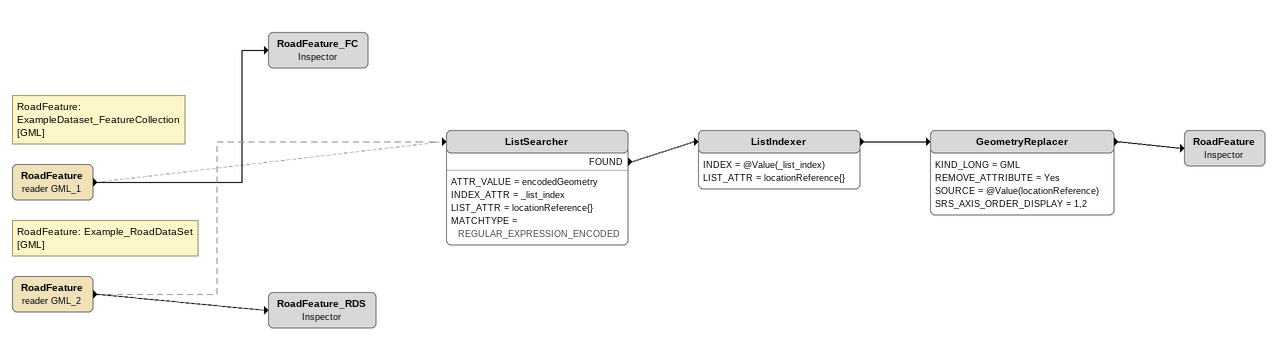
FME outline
Note: RoadFeature: ExampleDataset_FeatureCollection [GML]
RoadFeature (reader GML_1)
    -> ListSearcher [off]
    -> RoadFeature_FC
RoadFeature_FC: Inspector
Note: RoadFeature: Example_RoadDataSet [GML]
RoadFeature (reader GML_2)
    -> ListSearcher [off]
    -> RoadFeature_RDS
ListSearcher
    ATTR_VALUE = encodedGeometry
    INDEX_ATTR = _list_index
    LIST_ATTR = locationReference{}
    MATCHTYPE = REGULAR_EXPRESSION_ENCODED
    FOUND -> ListIndexer
ListIndexer
    INDEX = @Value(_list_index)
    LIST_ATTR = locationReference{}
    -> GeometryReplacer
GeometryReplacer
    KIND_LONG = GML
    REMOVE_ATTRIBUTE = Yes
    SOURCE = @Value(locationReference)
    SRS_AXIS_ORDER_DISPLAY = 1,2
    -> RoadFeature
RoadFeature: Inspector
RoadFeature_RDS: Inspector
